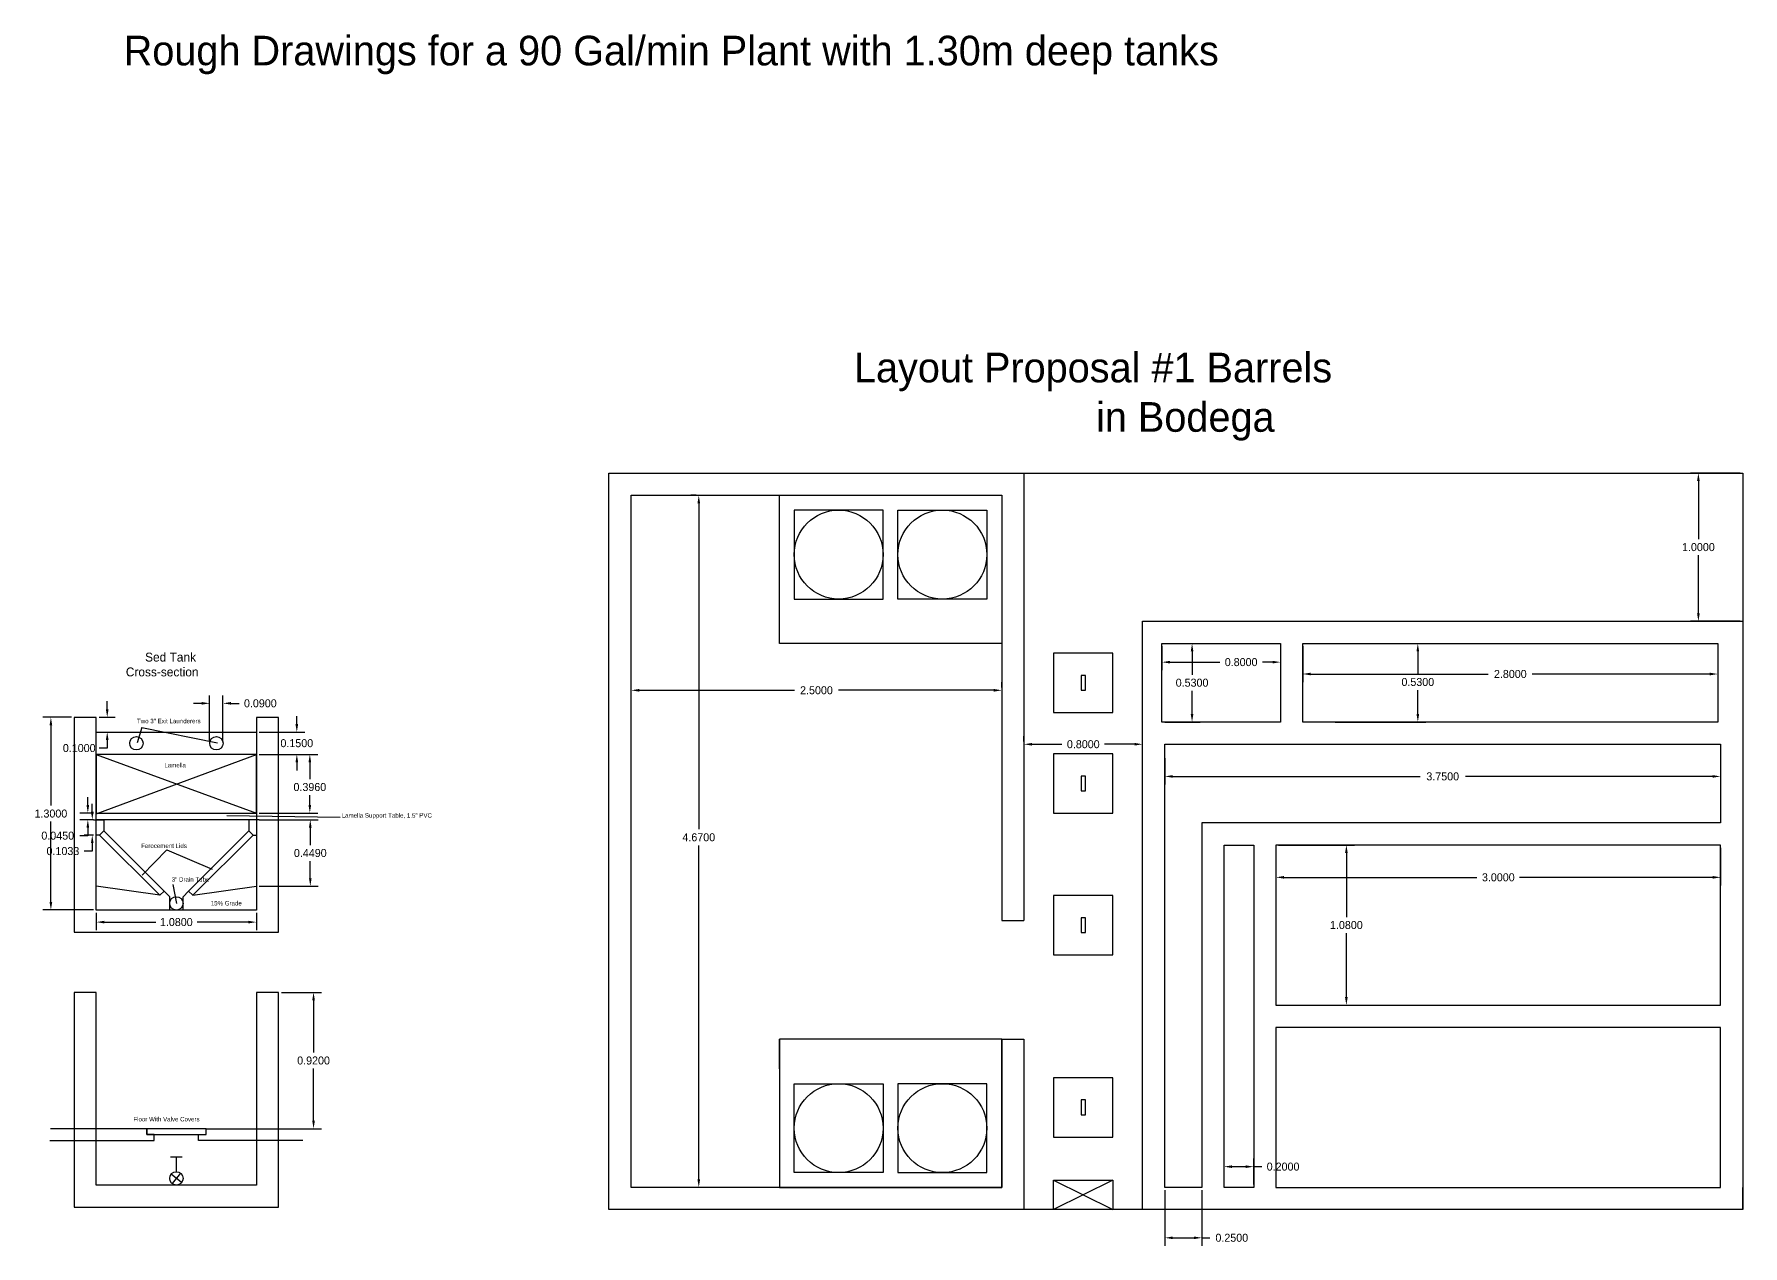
# Model space of a CAD drawing. Header units: inches. Extents: x 15.2 to 26.7, y -7.5 to 19.3.
# Drawn here: x 15.21 to 26.74, y 11.11 to 19.28 of the extents above; entities that cross this region are included whole.
import ezdxf

# ---------------------------------------------------------------- set-up
doc = ezdxf.new("R2010")
doc.units = ezdxf.units.IN
doc.header["$MEASUREMENT"] = 0
for name, color, linetype in [('Agua', 4, 'Continuous'), ('Barriles', 5, 'Continuous'), ('Dimensiones', 3, 'Continuous'), ('Lamina', 6, 'Continuous'), ('Paredes', 7, 'Continuous'), ('Tapaderas', 1, 'Continuous'), ('Tuberia', 2, 'Continuous')]:
    doc.layers.add(name, color=color, linetype=linetype)
doc.dimstyles.new('Small 2', dxfattribs={"dimscale": 0.3, "dimtxt": 0.18, "dimasz": 0.18, "dimexe": 0.18, "dimexo": 0.0625, "dimgap": 0.09, "dimtad": 0, "dimtih": 1, "dimtoh": 1, "dimdec": 4, "dimzin": 0, "dimdsep": 46, "dimtxsty": 'Standard', "dimcen": 0.09, "dimadec": 0, "dimazin": 0, "dimtfac": 1, "dimtdec": 4, "dimtofl": 0, "dimtmove": 0, "dimatfit": 3, "dimfxl": 1, "dimtolj": 1, "dimtzin": 0, "dimarcsym": 0})

# ---------------------------------------------------------------- blocks, each defined once
blk = doc.blocks.new('*D1')
at = {"layer": 'Defpoints', "color": 0}
for p in [(16.709, 14.572), (16.709, 14.422), (16.982, 14.422)]:
    blk.add_point(p, dxfattribs=at)
at = {"layer": 'Dimensiones', "color": 0, "lineweight": -2}
for p, q in [((16.982, 14.626), (16.982, 14.68)), ((16.728, 14.572), (17.036, 14.572)), ((16.728, 14.422), (17.036, 14.422)), ((16.982, 14.368), (16.982, 14.314))]:
    blk.add_line(p, q, dxfattribs=at)
at = {"layer": 'Dimensiones', "color": 0}
for points in [[(16.973, 14.626), (16.991, 14.626), (16.982, 14.572)], [(16.973, 14.368), (16.991, 14.368), (16.982, 14.422)]]:
    blk.add_solid(points, dxfattribs=at)
at = {"layer": 'Dimensiones', "color": 0, "insert": (16.982, 14.497), "char_height": 0.054, "attachment_point": 5}
blk.add_mtext('\\A1;0.1500', dxfattribs=at)
blk = doc.blocks.new('*D2')
at = {"layer": 'Defpoints', "color": 0}
for p in [(16.709, 14.422), (16.709, 14.026), (17.07, 14.026)]:
    blk.add_point(p, dxfattribs=at)
at = {"layer": 'Dimensiones', "color": 0, "lineweight": -2}
for p, q in [((16.728, 14.422), (17.124, 14.422)), ((17.07, 14.368), (17.07, 14.255)), ((17.07, 14.08), (17.07, 14.147)), ((16.728, 14.026), (17.124, 14.026))]:
    blk.add_line(p, q, dxfattribs=at)
at = {"layer": 'Dimensiones', "color": 0}
for points in [[(17.061, 14.368), (17.079, 14.368), (17.07, 14.422)], [(17.061, 14.08), (17.079, 14.08), (17.07, 14.026)]]:
    blk.add_solid(points, dxfattribs=at)
at = {"layer": 'Dimensiones', "color": 0, "insert": (17.07, 14.201), "char_height": 0.054, "attachment_point": 5}
blk.add_mtext('\\A1;0.3960', dxfattribs=at)
blk = doc.blocks.new('*D3')
at = {"layer": 'Defpoints', "color": 0}
for p in [(16.709, 13.981), (16.709, 13.532), (17.073, 13.532)]:
    blk.add_point(p, dxfattribs=at)
at = {"layer": 'Dimensiones', "color": 0, "lineweight": -2}
for p, q in [((16.728, 13.981), (17.127, 13.981)), ((17.073, 13.927), (17.073, 13.81)), ((17.073, 13.586), (17.073, 13.702)), ((16.728, 13.532), (17.127, 13.532))]:
    blk.add_line(p, q, dxfattribs=at)
at = {"layer": 'Dimensiones', "color": 0}
for points in [[(17.064, 13.927), (17.082, 13.927), (17.073, 13.981)], [(17.064, 13.586), (17.082, 13.586), (17.073, 13.532)]]:
    blk.add_solid(points, dxfattribs=at)
at = {"layer": 'Dimensiones', "color": 0, "insert": (17.073, 13.756), "char_height": 0.054, "attachment_point": 5}
blk.add_mtext('\\A1;0.4490', dxfattribs=at)
blk = doc.blocks.new('*D4')
at = {"layer": 'Defpoints', "color": 0}
for p in [(15.479, 14.672), (15.323, 13.372), (15.629, 13.372)]:
    blk.add_point(p, dxfattribs=at)
at = {"layer": 'Dimensiones', "color": 0, "lineweight": -2}
for p, q in [((15.461, 14.672), (15.269, 14.672)), ((15.323, 14.618), (15.323, 14.076)), ((15.323, 13.426), (15.323, 13.968)), ((15.611, 13.372), (15.269, 13.372))]:
    blk.add_line(p, q, dxfattribs=at)
at = {"layer": 'Dimensiones', "color": 0}
for points in [[(15.314, 14.618), (15.332, 14.618), (15.323, 14.672)], [(15.314, 13.426), (15.332, 13.426), (15.323, 13.372)]]:
    blk.add_solid(points, dxfattribs=at)
at = {"layer": 'Dimensiones', "color": 0, "insert": (15.323, 14.022), "char_height": 0.054, "attachment_point": 5}
blk.add_mtext('\\A1;1.3000', dxfattribs=at)
blk = doc.blocks.new('*D5')
at = {"layer": 'Defpoints', "color": 0}
for p in [(15.629, 14.672), (15.629, 14.572), (15.703, 14.572)]:
    blk.add_point(p, dxfattribs=at)
at = {"layer": 'Dimensiones', "color": 0, "lineweight": -2}
for p, q in [((15.703, 14.726), (15.703, 14.78)), ((15.648, 14.672), (15.757, 14.672)), ((15.648, 14.572), (15.757, 14.572)), ((15.703, 14.464), (15.649, 14.464)), ((15.703, 14.518), (15.703, 14.464))]:
    blk.add_line(p, q, dxfattribs=at)
at = {"layer": 'Dimensiones', "color": 0}
for points in [[(15.694, 14.726), (15.712, 14.726), (15.703, 14.672)], [(15.694, 14.518), (15.712, 14.518), (15.703, 14.572)]]:
    blk.add_solid(points, dxfattribs=at)
at = {"layer": 'Dimensiones', "color": 0, "insert": (15.514, 14.464), "char_height": 0.054, "attachment_point": 5}
blk.add_mtext('\\A1;0.1000', dxfattribs=at)
blk = doc.blocks.new('*D6')
at = {"layer": 'Defpoints', "color": 0}
for p in [(16.484, 14.766), (16.394, 14.497), (16.484, 14.497)]:
    blk.add_point(p, dxfattribs=at)
at = {"layer": 'Dimensiones', "color": 0, "lineweight": -2}
for p, q in [((16.34, 14.766), (16.286, 14.766)), ((16.394, 14.515), (16.394, 14.82)), ((16.484, 14.515), (16.484, 14.82)), ((16.538, 14.766), (16.592, 14.766))]:
    blk.add_line(p, q, dxfattribs=at)
at = {"layer": 'Dimensiones', "color": 0}
for points in [[(16.34, 14.775), (16.34, 14.757), (16.394, 14.766)], [(16.538, 14.775), (16.538, 14.757), (16.484, 14.766)]]:
    blk.add_solid(points, dxfattribs=at)
at = {"layer": 'Dimensiones', "color": 0, "insert": (16.736, 14.766), "char_height": 0.054, "attachment_point": 5}
blk.add_mtext('\\A1;0.0900', dxfattribs=at)
blk = doc.blocks.new('*D7')
at = {"layer": 'Defpoints', "color": 0}
for p in [(15.629, 13.372), (16.709, 13.372), (16.709, 13.29)]:
    blk.add_point(p, dxfattribs=at)
at = {"layer": 'Dimensiones', "color": 0, "lineweight": -2}
for p, q in [((15.629, 13.353), (15.629, 13.236)), ((15.683, 13.29), (16.03, 13.29)), ((16.655, 13.29), (16.309, 13.29)), ((16.709, 13.353), (16.709, 13.236))]:
    blk.add_line(p, q, dxfattribs=at)
at = {"layer": 'Dimensiones', "color": 0}
for points in [[(15.683, 13.299), (15.683, 13.281), (15.629, 13.29)], [(16.655, 13.299), (16.655, 13.281), (16.709, 13.29)]]:
    blk.add_solid(points, dxfattribs=at)
at = {"layer": 'Dimensiones', "color": 0, "insert": (16.169, 13.29), "char_height": 0.054, "attachment_point": 5}
blk.add_mtext('\\A1;1.0800', dxfattribs=at)
blk = doc.blocks.new('*D12')
at = {"layer": 'Defpoints', "color": 0}
for p in [(23.588, 13.81), (26.588, 13.81), (26.588, 13.592)]:
    blk.add_point(p, dxfattribs=at)
at = {"layer": 'Dimensiones', "color": 0, "lineweight": -2}
for p, q in [((23.588, 13.791), (23.588, 13.538)), ((26.588, 13.791), (26.588, 13.538)), ((23.642, 13.592), (24.944, 13.592)), ((26.534, 13.592), (25.232, 13.592))]:
    blk.add_line(p, q, dxfattribs=at)
at = {"layer": 'Dimensiones', "color": 0}
for points in [[(23.642, 13.601), (23.642, 13.583), (23.588, 13.592)], [(26.534, 13.601), (26.534, 13.583), (26.588, 13.592)]]:
    blk.add_solid(points, dxfattribs=at)
at = {"layer": 'Dimensiones', "color": 0, "insert": (25.088, 13.592), "char_height": 0.054, "attachment_point": 5}
blk.add_mtext('\\A1;3.0000', dxfattribs=at)
blk = doc.blocks.new('*D13')
at = {"layer": 'Defpoints', "color": 0}
for p in [(23.588, 13.81), (23.588, 12.73), (24.063, 12.73)]:
    blk.add_point(p, dxfattribs=at)
at = {"layer": 'Dimensiones', "color": 0, "lineweight": -2}
for p, q in [((23.606, 13.81), (24.117, 13.81)), ((24.063, 13.756), (24.063, 13.324)), ((24.063, 12.784), (24.063, 13.216)), ((23.606, 12.73), (24.117, 12.73))]:
    blk.add_line(p, q, dxfattribs=at)
at = {"layer": 'Dimensiones', "color": 0}
for points in [[(24.054, 13.756), (24.072, 13.756), (24.063, 13.81)], [(24.054, 12.784), (24.072, 12.784), (24.063, 12.73)]]:
    blk.add_solid(points, dxfattribs=at)
at = {"layer": 'Dimensiones', "color": 0, "insert": (24.063, 13.27), "char_height": 0.054, "attachment_point": 5}
blk.add_mtext('\\A1;1.0800', dxfattribs=at)
blk = doc.blocks.new('*D14')
at = {"layer": 'Defpoints', "color": 0}
for p in [(22.838, 11.5), (23.088, 11.5), (23.088, 11.16)]:
    blk.add_point(p, dxfattribs=at)
at = {"layer": 'Dimensiones', "color": 0, "lineweight": -2}
for p, q in [((22.838, 11.481), (22.838, 11.106)), ((23.088, 11.481), (23.088, 11.106)), ((22.892, 11.16), (23.034, 11.16)), ((23.088, 11.16), (23.142, 11.16))]:
    blk.add_line(p, q, dxfattribs=at)
at = {"layer": 'Dimensiones', "color": 0}
for points in [[(22.892, 11.169), (22.892, 11.151), (22.838, 11.16)], [(23.034, 11.169), (23.034, 11.151), (23.088, 11.16)]]:
    blk.add_solid(points, dxfattribs=at)
at = {"layer": 'Dimensiones', "color": 0, "insert": (23.29, 11.16), "char_height": 0.054, "attachment_point": 5}
blk.add_mtext('\\A1;0.2500', dxfattribs=at)
blk = doc.blocks.new('*D15')
at = {"layer": 'Defpoints', "color": 0}
for p in [(23.438, 11.64), (23.238, 11.5), (23.438, 11.5)]:
    blk.add_point(p, dxfattribs=at)
at = {"layer": 'Dimensiones', "color": 0, "lineweight": -2}
for p, q in [((23.238, 11.519), (23.238, 11.694)), ((23.438, 11.519), (23.438, 11.694)), ((23.292, 11.64), (23.384, 11.64)), ((23.438, 11.64), (23.492, 11.64))]:
    blk.add_line(p, q, dxfattribs=at)
at = {"layer": 'Dimensiones', "color": 0}
for points in [[(23.292, 11.649), (23.292, 11.631), (23.238, 11.64)], [(23.384, 11.649), (23.384, 11.631), (23.438, 11.64)]]:
    blk.add_solid(points, dxfattribs=at)
at = {"layer": 'Dimensiones', "color": 0, "insert": (23.636, 11.64), "char_height": 0.054, "attachment_point": 5}
blk.add_mtext('\\A1;0.2000', dxfattribs=at)
blk = doc.blocks.new('*D16')
at = {"layer": 'Defpoints', "color": 0}
for p in [(26.738, 16.32), (26.438, 15.32), (26.738, 15.32)]:
    blk.add_point(p, dxfattribs=at)
at = {"layer": 'Dimensiones', "color": 0, "lineweight": -2}
for p, q in [((26.719, 16.32), (26.384, 16.32)), ((26.438, 16.266), (26.438, 15.874)), ((26.438, 15.374), (26.438, 15.766)), ((26.719, 15.32), (26.384, 15.32))]:
    blk.add_line(p, q, dxfattribs=at)
at = {"layer": 'Dimensiones', "color": 0}
for points in [[(26.429, 16.266), (26.447, 16.266), (26.438, 16.32)], [(26.429, 15.374), (26.447, 15.374), (26.438, 15.32)]]:
    blk.add_solid(points, dxfattribs=at)
at = {"layer": 'Dimensiones', "color": 0, "insert": (26.438, 15.82), "char_height": 0.054, "attachment_point": 5}
blk.add_mtext('\\A1;1.0000', dxfattribs=at)
blk = doc.blocks.new('*D17')
at = {"layer": 'Defpoints', "color": 0}
for p in [(21.888, 14.49), (22.688, 14.49), (22.688, 14.49)]:
    blk.add_point(p, dxfattribs=at)
at = {"layer": 'Dimensiones', "color": 0, "lineweight": -2}
for p, q in [((21.888, 14.509), (21.888, 14.544)), ((22.688, 14.509), (22.688, 14.544)), ((21.942, 14.49), (22.144, 14.49)), ((22.634, 14.49), (22.432, 14.49))]:
    blk.add_line(p, q, dxfattribs=at)
at = {"layer": 'Dimensiones', "color": 0}
for points in [[(21.942, 14.499), (21.942, 14.481), (21.888, 14.49)], [(22.634, 14.499), (22.634, 14.481), (22.688, 14.49)]]:
    blk.add_solid(points, dxfattribs=at)
at = {"layer": 'Dimensiones', "color": 0, "insert": (22.288, 14.49), "char_height": 0.054, "attachment_point": 5}
blk.add_mtext('\\A1;0.8000', dxfattribs=at)
blk = doc.blocks.new('*D18')
at = {"layer": 'Defpoints', "color": 0}
for p in [(19.238, 14.854), (21.738, 14.854), (21.738, 14.854)]:
    blk.add_point(p, dxfattribs=at)
at = {"layer": 'Dimensiones', "color": 0, "lineweight": -2}
for p, q in [((19.238, 14.872), (19.238, 14.908)), ((21.738, 14.872), (21.738, 14.908)), ((19.292, 14.854), (20.339, 14.854)), ((21.684, 14.854), (20.636, 14.854))]:
    blk.add_line(p, q, dxfattribs=at)
at = {"layer": 'Dimensiones', "color": 0}
for points in [[(19.292, 14.863), (19.292, 14.845), (19.238, 14.854)], [(21.684, 14.863), (21.684, 14.845), (21.738, 14.854)]]:
    blk.add_solid(points, dxfattribs=at)
at = {"layer": 'Dimensiones', "color": 0, "insert": (20.488, 14.854), "char_height": 0.054, "attachment_point": 5}
blk.add_mtext('\\A1;2.5000', dxfattribs=at)
blk = doc.blocks.new('*D19')
at = {"layer": 'Defpoints', "color": 0}
for p in [(19.694, 16.17), (19.694, 11.5), (19.694, 11.5)]:
    blk.add_point(p, dxfattribs=at)
at = {"layer": 'Dimensiones', "color": 0, "lineweight": -2}
for p, q in [((19.676, 16.17), (19.64, 16.17)), ((19.694, 16.116), (19.694, 13.916)), ((19.694, 11.554), (19.694, 13.808)), ((19.676, 11.5), (19.64, 11.5))]:
    blk.add_line(p, q, dxfattribs=at)
at = {"layer": 'Dimensiones', "color": 0}
for points in [[(19.685, 16.116), (19.703, 16.116), (19.694, 16.17)], [(19.685, 11.554), (19.703, 11.554), (19.694, 11.5)]]:
    blk.add_solid(points, dxfattribs=at)
at = {"layer": 'Dimensiones', "color": 0, "insert": (19.694, 13.862), "char_height": 0.054, "attachment_point": 5}
blk.add_mtext('\\A1;4.6700', dxfattribs=at)
blk = doc.blocks.new('*D32')
at = {"layer": 'Defpoints', "color": 0}
for p in [(16.859, 12.816), (16.859, 11.896), (17.095, 11.896)]:
    blk.add_point(p, dxfattribs=at)
at = {"layer": 'Dimensiones', "color": 0, "lineweight": -2}
for p, q in [((16.878, 12.816), (17.149, 12.816)), ((17.095, 12.762), (17.095, 12.41)), ((17.095, 11.95), (17.095, 12.302)), ((16.878, 11.896), (17.149, 11.896))]:
    blk.add_line(p, q, dxfattribs=at)
at = {"layer": 'Dimensiones', "color": 0}
for points in [[(17.086, 12.762), (17.104, 12.762), (17.095, 12.816)], [(17.086, 11.95), (17.104, 11.95), (17.095, 11.896)]]:
    blk.add_solid(points, dxfattribs=at)
at = {"layer": 'Dimensiones', "color": 0, "insert": (17.095, 12.356), "char_height": 0.054, "attachment_point": 5}
blk.add_mtext('\\A1;0.9200', dxfattribs=at)
blk = doc.blocks.new('*D62')
at = {"layer": 'Agua', "color": 0, "lineweight": -2}
for p, q in [((15.572, 14.08), (15.572, 14.134)), ((15.611, 14.026), (15.518, 14.026)), ((15.611, 13.981), (15.518, 13.981)), ((15.572, 13.873), (15.518, 13.873)), ((15.572, 13.927), (15.572, 13.873))]:
    blk.add_line(p, q, dxfattribs=at)
at = {"layer": 'Agua', "color": 0}
for points in [[(15.563, 14.08), (15.581, 14.08), (15.572, 14.026)], [(15.563, 13.927), (15.581, 13.927), (15.572, 13.981)]]:
    blk.add_solid(points, dxfattribs=at)
at = {"layer": 'Defpoints', "color": 0}
for p in [(15.572, 13.981), (15.629, 14.026), (15.629, 13.981)]:
    blk.add_point(p, dxfattribs=at)
at = {"layer": 'Agua', "color": 0, "insert": (15.369, 13.873), "char_height": 0.054, "attachment_point": 5}
blk.add_mtext('\\A1;0.0450', dxfattribs=at)
blk = doc.blocks.new('*D63')
at = {"layer": 'Agua', "color": 0, "lineweight": -2}
for p, q in [((15.602, 14.035), (15.602, 14.089)), ((15.611, 13.981), (15.548, 13.981)), ((15.611, 13.877), (15.548, 13.877)), ((15.602, 13.769), (15.548, 13.769)), ((15.602, 13.823), (15.602, 13.769))]:
    blk.add_line(p, q, dxfattribs=at)
at = {"layer": 'Agua', "color": 0}
for points in [[(15.593, 14.035), (15.611, 14.035), (15.602, 13.981)], [(15.593, 13.823), (15.611, 13.823), (15.602, 13.877)]]:
    blk.add_solid(points, dxfattribs=at)
at = {"layer": 'Defpoints', "color": 0}
for p in [(15.629, 13.981), (15.602, 13.877), (15.629, 13.877)]:
    blk.add_point(p, dxfattribs=at)
at = {"layer": 'Agua', "color": 0, "insert": (15.404, 13.769), "char_height": 0.054, "attachment_point": 5}
blk.add_mtext('\\A1;0.1033', dxfattribs=at)
blk = doc.blocks.new('*D69')
at = {"layer": 'Defpoints', "color": 0}
for p in [(22.838, 14.415), (26.588, 14.415), (26.588, 14.273)]:
    blk.add_point(p, dxfattribs=at)
at = {"layer": 'Dimensiones', "color": 0, "lineweight": -2}
for p, q in [((22.838, 14.396), (22.838, 14.219)), ((26.588, 14.396), (26.588, 14.219)), ((22.892, 14.273), (24.56, 14.273)), ((26.534, 14.273), (24.866, 14.273))]:
    blk.add_line(p, q, dxfattribs=at)
at = {"layer": 'Dimensiones', "color": 0}
for points in [[(22.892, 14.282), (22.892, 14.264), (22.838, 14.273)], [(26.534, 14.282), (26.534, 14.264), (26.588, 14.273)]]:
    blk.add_solid(points, dxfattribs=at)
at = {"layer": 'Dimensiones', "color": 0, "insert": (24.713, 14.273), "char_height": 0.054, "attachment_point": 5}
blk.add_mtext('\\A1;3.7500', dxfattribs=at)
blk = doc.blocks.new('*D74')
at = {"layer": 'Defpoints', "color": 0}
for p in [(22.819, 15.17), (23.619, 15.17), (23.619, 15.044)]:
    blk.add_point(p, dxfattribs=at)
at = {"layer": 'Dimensiones', "color": 0, "lineweight": -2}
for p, q in [((22.819, 15.151), (22.819, 14.99)), ((23.619, 15.151), (23.619, 14.99)), ((22.873, 15.044), (23.209, 15.044)), ((23.565, 15.044), (23.497, 15.044))]:
    blk.add_line(p, q, dxfattribs=at)
at = {"layer": 'Dimensiones', "color": 0}
for points in [[(22.873, 15.053), (22.873, 15.035), (22.819, 15.044)], [(23.565, 15.053), (23.565, 15.035), (23.619, 15.044)]]:
    blk.add_solid(points, dxfattribs=at)
at = {"layer": 'Dimensiones', "color": 0, "insert": (23.353, 15.044), "char_height": 0.054, "attachment_point": 5}
blk.add_mtext('\\A1;0.8000', dxfattribs=at)
blk = doc.blocks.new('*D75')
at = {"layer": 'Defpoints', "color": 0}
for p in [(22.819, 15.17), (22.819, 14.64), (23.022, 14.64)]:
    blk.add_point(p, dxfattribs=at)
at = {"layer": 'Dimensiones', "color": 0, "lineweight": -2}
for p, q in [((22.838, 15.17), (23.076, 15.17)), ((23.022, 15.116), (23.022, 14.959)), ((23.022, 14.694), (23.022, 14.851)), ((22.838, 14.64), (23.076, 14.64))]:
    blk.add_line(p, q, dxfattribs=at)
at = {"layer": 'Dimensiones', "color": 0}
for points in [[(23.013, 15.116), (23.031, 15.116), (23.022, 15.17)], [(23.013, 14.694), (23.031, 14.694), (23.022, 14.64)]]:
    blk.add_solid(points, dxfattribs=at)
at = {"layer": 'Dimensiones', "color": 0, "insert": (23.022, 14.905), "char_height": 0.054, "attachment_point": 5}
blk.add_mtext('\\A1;0.5300', dxfattribs=at)
blk = doc.blocks.new('*D76')
at = {"layer": 'Defpoints', "color": 0}
for p in [(23.769, 15.17), (26.569, 15.17), (26.569, 14.964)]:
    blk.add_point(p, dxfattribs=at)
at = {"layer": 'Dimensiones', "color": 0, "lineweight": -2}
for p, q in [((23.769, 15.151), (23.769, 14.91)), ((26.569, 15.151), (26.569, 14.91)), ((23.823, 14.964), (25.02, 14.964)), ((26.515, 14.964), (25.317, 14.964))]:
    blk.add_line(p, q, dxfattribs=at)
at = {"layer": 'Dimensiones', "color": 0}
for points in [[(23.823, 14.973), (23.823, 14.955), (23.769, 14.964)], [(26.515, 14.973), (26.515, 14.955), (26.569, 14.964)]]:
    blk.add_solid(points, dxfattribs=at)
at = {"layer": 'Dimensiones', "color": 0, "insert": (25.169, 14.964), "char_height": 0.054, "attachment_point": 5}
blk.add_mtext('\\A1;2.8000', dxfattribs=at)
blk = doc.blocks.new('*D77')
at = {"layer": 'Defpoints', "color": 0}
for p in [(23.969, 15.17), (23.969, 14.64), (24.545, 14.64)]:
    blk.add_point(p, dxfattribs=at)
at = {"layer": 'Dimensiones', "color": 0, "lineweight": -2}
for p, q in [((23.988, 15.17), (24.599, 15.17)), ((24.545, 15.116), (24.545, 14.964)), ((24.545, 14.694), (24.545, 14.856)), ((23.988, 14.64), (24.599, 14.64))]:
    blk.add_line(p, q, dxfattribs=at)
at = {"layer": 'Dimensiones', "color": 0}
for points in [[(24.536, 15.116), (24.554, 15.116), (24.545, 15.17)], [(24.536, 14.694), (24.554, 14.694), (24.545, 14.64)]]:
    blk.add_solid(points, dxfattribs=at)
at = {"layer": 'Dimensiones', "color": 0, "insert": (24.545, 14.91), "char_height": 0.054, "attachment_point": 5}
blk.add_mtext('\\A1;0.5300', dxfattribs=at)

msp = doc.modelspace()

# ---------------------------------------------------------------- linework, layer by layer
for p, q in [((15.62939, 14.57152), (16.70939, 14.57152)), ((15.62939, 14.57152), (16.16939, 14.57152)), ((16.16939, 14.57152), (16.70939, 14.57152)), ((22.48773, 11.54995), (22.08773, 11.34995))]:
    msp.add_line(p, q)
for points in [[(21.88773, 12.49995), (21.88773, 11.34995), (19.08773, 11.34995), (19.08773, 16.31995), (21.88773, 16.31995), (21.88773, 13.29995)], [(21.88773, 16.31995), (26.73773, 16.31995), (26.73773, 15.31995)], [(21.73773, 12.49995), (21.73773, 11.49995), (19.23773, 11.49995), (19.23773, 16.16995), (21.73773, 16.16995), (21.73773, 13.29995)], [(22.68773, 15.31995), (22.83773, 15.31995)], [(15.47939, 14.67152), (15.47939, 13.22152), (16.85939, 13.22152), (16.85939, 14.67152), (16.70939, 14.67152), (16.70939, 13.37152), (15.62939, 13.37152), (15.62939, 14.67152), (15.47939, 14.67152)], [(23.08773, 13.95995), (23.08773, 11.49995), (22.83773, 11.49995), (22.83773, 14.48995)], [(22.83773, 14.48995), (26.58773, 14.48995), (26.58773, 13.95995), (23.08773, 13.95995)], [(21.73773, 14.36995), (21.73773, 14.16995)], [(21.73773, 13.29995), (21.88773, 13.29995)], [(15.47939, 12.81615), (15.47939, 11.36615), (16.85939, 11.36615), (16.85939, 12.81615), (16.70939, 12.81615), (16.70939, 11.51615), (15.62939, 11.51615), (15.62939, 12.81615), (15.47939, 12.81615)], [(20.23773, 12.29995), (20.23773, 12.49995)], [(21.73773, 12.29995), (21.73773, 12.49995)], [(21.73773, 12.49995), (21.88773, 12.49995)], [(22.08773, 11.54995), (22.48773, 11.34995)], [(21.88773, 11.49995), (21.88773, 11.34995)], [(26.73773, 11.34995), (26.73773, 11.49995)], [(22.68773, 11.34995), (21.88773, 11.34995)]]:
    msp.add_lwpolyline(points)
for points in [[(21.73773, 16.16995), (21.73773, 15.16995), (20.23773, 15.16995), (20.23773, 16.16995)], [(20.33773, 16.06995), (20.33773, 15.46995), (20.93773, 15.46995), (20.93773, 16.06995)], [(21.63773, 16.06995), (21.63773, 15.46995), (21.03773, 15.46995), (21.03773, 16.06995)], [(26.73773, 11.34995), (22.68773, 11.34995), (22.68773, 15.31995), (26.73773, 15.31995)], [(23.43773, 11.49995), (23.23773, 11.49995), (23.23773, 13.80995), (23.43773, 13.80995)], [(23.58773, 12.72995), (26.58773, 12.72995), (26.58773, 13.80995), (23.58773, 13.80995)], [(23.58773, 11.49995), (26.58773, 11.49995), (26.58773, 12.57995), (23.58773, 12.57995)], [(21.73773, 11.49995), (21.73773, 12.49995), (20.23773, 12.49995), (20.23773, 11.49995)], [(20.33773, 11.59995), (20.33773, 12.19995), (20.93773, 12.19995), (20.93773, 11.59995)], [(21.63773, 11.59995), (21.63773, 12.19995), (21.03773, 12.19995), (21.03773, 11.59995)], [(22.08773, 11.54995), (22.48773, 11.54995), (22.48773, 11.34995), (22.08773, 11.34995)]]:
    msp.add_lwpolyline(points, close=True)
at = {"layer": 'Agua'}
msp.add_line((15.62939, 14.57152), (16.70939, 14.57152), dxfattribs=at)
at = {"layer": 'Barriles'}
for centre in [(20.63773, 15.76995), (21.33773, 15.76995), (20.63773, 11.89995), (21.33773, 11.89995)]:
    msp.add_circle(centre, 0.3, dxfattribs=at)
at = {"layer": 'Defpoints'}
msp.add_line((16.14643, 13.54327), (16.16939, 13.41652), dxfattribs=at)
for points in [[(15.93693, 14.60364), (15.90385, 14.49898)], [(15.93693, 14.60364), (16.4469, 14.49898)], [(17.2739, 13.99496), (16.51031, 14.00597)], [(16.10508, 13.77737), (15.93968, 13.60661)], [(16.10508, 13.77737), (16.41107, 13.64793)]]:
    msp.add_lwpolyline(points, dxfattribs=at)
at = {"layer": 'Lamina'}
for p, q in [((15.62939, 14.42152), (16.70939, 14.02552)), ((15.62939, 14.02152), (16.70939, 14.42152))]:
    msp.add_line(p, q, dxfattribs=at)
msp.add_lwpolyline([(15.62939, 14.02552), (16.70939, 14.02552), (16.70939, 14.42152), (15.62939, 14.42152)], close=True, dxfattribs=at)
at = {"layer": 'Paredes'}
for points in [[(22.81898, 15.16995), (23.61898, 15.16995), (23.61898, 14.63995), (22.81898, 14.63995)], [(23.76898, 15.16995), (26.56898, 15.16995), (26.56898, 14.63995), (23.76898, 14.63995)]]:
    msp.add_lwpolyline(points, close=True, dxfattribs=at)
for points in [[(15.61064, 13.98052), (15.67939, 13.98052), (15.67939, 13.90552), (15.65114, 13.87721), (15.62939, 13.87721)], [(16.72814, 13.98052), (16.65939, 13.98052), (16.65939, 13.90552), (16.68764, 13.87721), (16.70939, 13.87721)], [(16.12439, 13.37152), (16.12439, 13.46152), (16.08666, 13.49917), (16.05841, 13.47086), (15.62939, 13.53152)], [(16.21439, 13.37152), (16.21439, 13.46152), (16.25212, 13.49917), (16.28037, 13.47086), (16.70939, 13.53152)], [(15.31555, 11.81615), (16.01939, 11.81615), (16.01939, 11.85615), (15.96939, 11.85615), (15.96939, 11.89615), (15.31983, 11.89615)], [(17.02323, 11.81615), (16.31939, 11.81615), (16.31939, 11.85615), (16.36939, 11.85615), (16.36939, 11.89615), (17.01895, 11.89615)]]:
    msp.add_lwpolyline(points, dxfattribs=at)
at = {"layer": 'Tapaderas'}
msp.add_line((22.48773, 14.70495), (22.48773, 15.10495), dxfattribs=at)
for points in [[(22.08773, 14.70495), (22.48773, 14.70495), (22.48773, 15.10495), (22.08773, 15.10495)], [(22.27273, 14.95495), (22.27273, 14.85495), (22.30273, 14.85495), (22.30273, 14.95495)], [(22.08773, 14.02495), (22.48773, 14.02495), (22.48773, 14.42495), (22.08773, 14.42495)], [(22.27273, 14.27495), (22.27273, 14.17495), (22.30273, 14.17495), (22.30273, 14.27495)], [(22.08773, 13.06995), (22.48773, 13.06995), (22.48773, 13.46995), (22.08773, 13.46995)], [(22.27273, 13.31995), (22.27273, 13.21995), (22.30273, 13.21995), (22.30273, 13.31995)], [(22.08773, 11.83995), (22.48773, 11.83995), (22.48773, 12.23995), (22.08773, 12.23995)], [(22.27273, 12.08995), (22.27273, 11.98995), (22.30273, 11.98995), (22.30273, 12.08995)], [(15.96939, 11.85615), (16.36939, 11.85615), (16.36939, 11.89615), (15.96939, 11.89615)]]:
    msp.add_lwpolyline(points, close=True, dxfattribs=at)
for points in [[(15.65114, 13.87721), (16.05841, 13.47086)], [(15.67939, 13.90552), (16.08666, 13.49917)], [(16.65939, 13.90552), (16.25212, 13.49917)], [(16.68764, 13.87721), (16.28037, 13.47086)], [(16.68764, 13.87721), (16.65939, 13.90552)], [(16.28037, 13.47086), (16.25212, 13.49917)]]:
    msp.add_lwpolyline(points, dxfattribs=at)
at = {"layer": 'Tuberia'}
msp.add_line((16.16939, 11.60615), (16.16939, 11.70615), dxfattribs=at)
msp.add_lwpolyline([(15.62939, 14.02552), (16.70939, 14.02552), (16.70939, 13.98052), (15.62939, 13.98052)], close=True, dxfattribs=at)
for points in [[(16.12939, 11.70615), (16.16939, 11.70615)], [(16.16939, 11.70615), (16.20939, 11.70615)], [(16.20416, 11.53258), (16.13462, 11.58972)], [(16.19796, 11.59592), (16.14082, 11.52638)]]:
    msp.add_lwpolyline(points, dxfattribs=at)
for centre in [(15.89939, 14.49652), (16.43939, 14.49652), (16.16939, 13.41652), (16.16939, 11.56115)]:
    msp.add_circle(centre, 0.045, dxfattribs=at)

# ---------------------------------------------------------------- texts
at = {"insert": (15.81387, 19.27038), "char_height": 0.2, "width": 22.6991553, "attachment_point": 1}
msp.add_mtext('Rough Drawings for a 90 Gal/min Plant with 1.30m deep tanks', dxfattribs=at)
at = {"layer": 'Defpoints', "attachment_point": 1}
for s, insert, char_height, width in [('\\pi0.20438;Layout Proposal #1 Barrels \\P\\pi1.8377;in Bodega', (20.5364, 17.13181), 0.2, 5.2754301), ('\\pi0.15869;Sed Tank \\P\\pi0.028686;Cross-section', (15.79982, 15.10798), 0.06, 0.7773727), ('Two 3" Exit Launderers', (15.90385, 14.66169), 0.03, 0.7773727), ('Lamella', (16.08854, 14.36402), 0.03, 0.7773727), ('Lamella Support Table, 1.5" PVC', (17.28492, 14.02496), 0.03, 0.7773727), ('Ferocement Lids', (15.93174, 13.82006), 0.03, 0.7773727), ('3" Drain Tube', (16.13816, 13.593), 0.03, 0.7773727), ('15% Grade', (16.40129, 13.43228), 0.03, 0.7773727), ('Floor With Valve Covers', (15.87957, 11.97552), 0.03, 0.7773727)]:
    msp.add_mtext(s, dxfattribs=dict(at, insert=insert, char_height=char_height, width=width))

# ---------------------------------------------------------------- dimensions: what is measured, and where the dimension line sits
at = {"layer": 'Agua'}
for base, p1, p2, picture, middle in [((15.57187, 13.98052), (15.62939, 14.02552), (15.62939, 13.98052), '*D62', (15.36937, 13.87252)), ((15.60199, 13.87721), (15.62939, 13.98052), (15.62939, 13.87721), '*D63', (15.40399, 13.76921))]:
    dim = msp.add_linear_dim(base=base, p1=p1, p2=p2, angle=90, dimstyle='Small 2', dxfattribs=at)
    dim.commit()
    dim.dimension.update_dxf_attribs({"geometry": picture, "text_midpoint": middle})
at = {"layer": 'Dimensiones'}
for base, p1, p2, picture, middle in [((26.43755, 15.31995), (26.73773, 16.31995), (26.73773, 15.31995), '*D16', (26.43755, 15.81995)), ((23.02221, 14.63995), (22.81898, 15.16995), (22.81898, 14.63995), '*D75', (23.02221, 14.90495)), ((15.70298, 14.57152), (15.62939, 14.67152), (15.62939, 14.57152), '*D5', (15.51398, 14.46352)), ((15.32256, 13.37152), (15.47939, 14.67152), (15.62939, 13.37152), '*D4', (15.32256, 14.02152)), ((17.07303, 13.53152), (16.70939, 13.98052), (16.70939, 13.53152), '*D3', (17.07303, 13.75602)), ((24.06295, 12.72995), (23.58773, 13.80995), (23.58773, 12.72995), '*D13', (24.06295, 13.26995)), ((17.09503, 11.89615), (16.85939, 12.81615), (16.85939, 11.89615), '*D32', (17.09503, 12.35615))]:
    dim = msp.add_linear_dim(base=base, p1=p1, p2=p2, angle=90, dimstyle='Small 2', dxfattribs=at)
    dim.commit()
    dim.dimension.update_dxf_attribs({"geometry": picture, "text_midpoint": middle})
for base, p1, p2, picture, middle in [((19.69447, 11.49995), (19.69447, 16.16995), (19.69447, 11.49995), '*D19', (19.69447, 13.86195)), ((24.54517, 14.63995), (23.96898, 15.16995), (23.96898, 14.63995), '*D77', (24.54517, 14.90984)), ((16.98206, 14.42152), (16.70939, 14.57152), (16.70939, 14.42152), '*D1', (16.98206, 14.49652)), ((17.07027, 14.02552), (16.70939, 14.42152), (16.70939, 14.02552), '*D2', (17.07027, 14.20143))]:
    dim = msp.add_linear_dim(base=base, p1=p1, p2=p2, angle=90, dimstyle='Small 2', dxfattribs=at)
    dim.commit()
    dim.dimension.update_dxf_attribs({"geometry": picture, "text_midpoint": middle, "dimtype": 160})
dim = msp.add_linear_dim(base=(23.61898, 15.04393), p1=(22.81898, 15.16995), p2=(23.61898, 15.16995), dimstyle='Small 2', dxfattribs=at)
dim.commit()
dim.dimension.update_dxf_attribs({"geometry": '*D74', "text_midpoint": (23.35286, 15.04393), "dimtype": 160})
for base, p1, p2, picture, middle in [((26.56898, 14.96384), (23.76898, 15.16995), (26.56898, 15.16995), '*D76', (25.16898, 14.96384)), ((21.73773, 14.85373), (19.23773, 14.85373), (21.73773, 14.85373), '*D18', (20.48773, 14.85373)), ((16.48439, 14.76604), (16.39439, 14.49652), (16.48439, 14.49652), '*D6', (16.73639, 14.76604)), ((22.68773, 14.48995), (21.88773, 14.48995), (22.68773, 14.48995), '*D17', (22.28773, 14.48995)), ((26.58773, 14.27291), (22.83773, 14.41495), (26.58773, 14.41495), '*D69', (24.71273, 14.27291)), ((26.58773, 13.59239), (23.58773, 13.80995), (26.58773, 13.80995), '*D12', (25.08773, 13.59239)), ((16.70939, 13.28979), (15.62939, 13.37152), (16.70939, 13.37152), '*D7', (16.16939, 13.28979)), ((23.43773, 11.64033), (23.23773, 11.49995), (23.43773, 11.49995), '*D15', (23.63573, 11.64033)), ((23.08773, 11.15982), (22.83773, 11.49995), (23.08773, 11.49995), '*D14', (23.29023, 11.15982))]:
    dim = msp.add_linear_dim(base=base, p1=p1, p2=p2, dimstyle='Small 2', dxfattribs=at)
    dim.commit()
    dim.dimension.update_dxf_attribs({"geometry": picture, "text_midpoint": middle})

doc.saveas('drawing.dxf')
